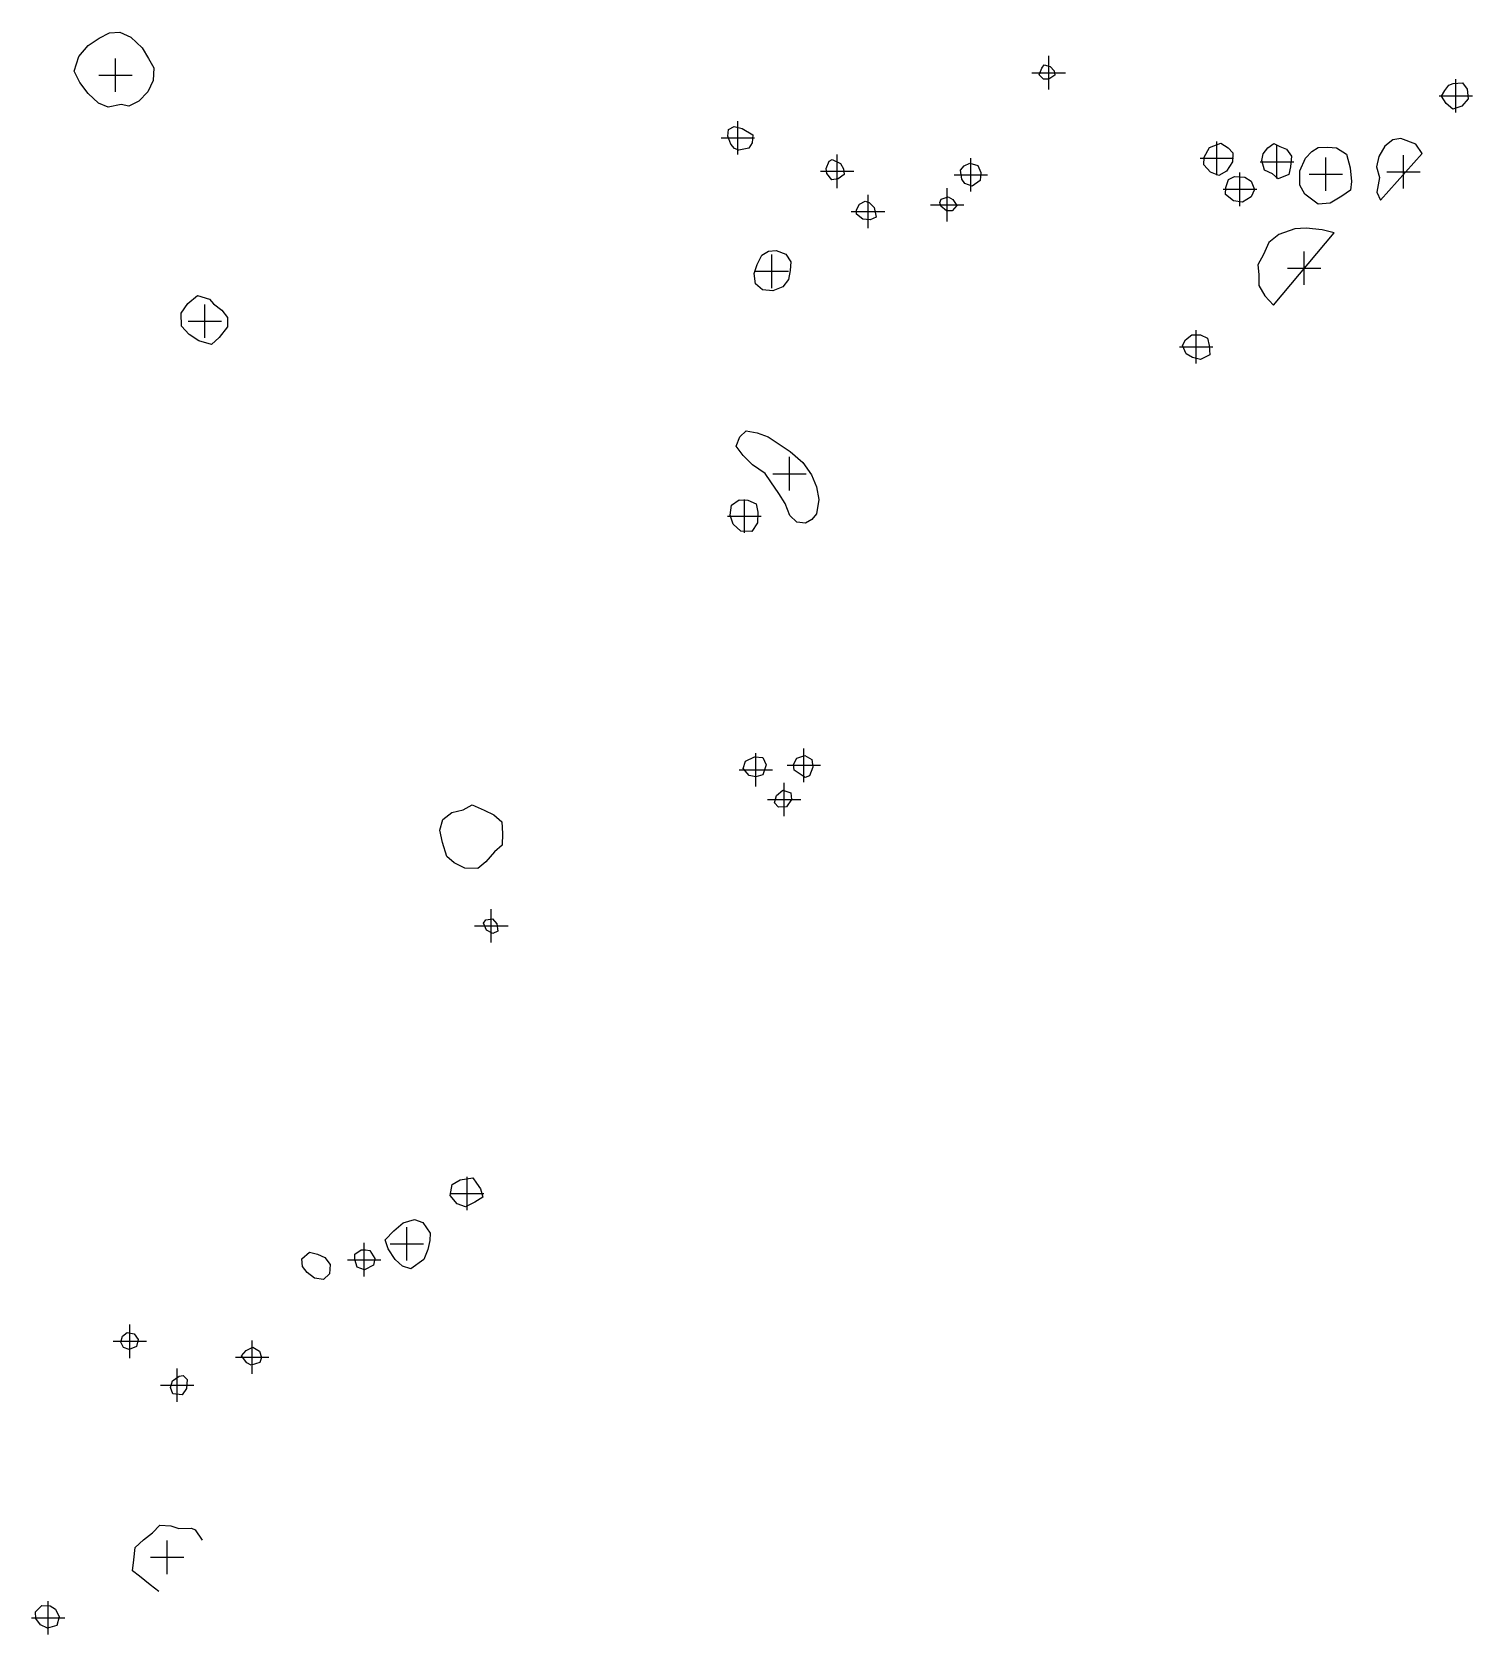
# Model space of a CAD drawing. Header units: metres. Extents: x 4462694 to 4462795, y 5794005 to 5794153.
# Drawn here: x 4462735.07 to 4462756.61, y 5794013.87 to 5794037.83 of the extents above; entities that cross this region are included whole.
import ezdxf

# ---------------------------------------------------------------- set-up
doc = ezdxf.new("R2010")
doc.units = ezdxf.units.M
doc.header["$PDMODE"] = 2
doc.header["$PDSIZE"] = 0.25
doc.layers.add('Befunde Pl.1', color=7, linetype='Continuous')

msp = doc.modelspace()

# ---------------------------------------------------------------- linework, layer by layer
at = {"layer": 'Befunde Pl.1'}
for points in [[(4462736.387474807, 5794037.830383111, 52.44089999999999), (4462736.550039498, 5794037.753170925, 52.4463), (4462736.71772873, 5794037.594313722, 52.4482), (4462736.812534954, 5794037.435648666, 52.44939999999999), (4462736.894373124, 5794037.296391588, 52.445), (4462736.8828407, 5794037.104675929, 52.46159999999999), (4462736.805727141, 5794036.934398896, 52.4238), (4462736.669720467, 5794036.794581031, 52.43739999999999), (4462736.517487658, 5794036.719975456, 52.4434), (4462736.402661493, 5794036.744401911, 52.4639), (4462736.209727363, 5794036.707034791, 52.4714), (4462736.063819688, 5794036.764123759, 52.47489999999999), (4462735.910523457, 5794036.912600141, 52.47869999999999), (4462735.789078188, 5794037.073795259, 52.4771), (4462735.700578861, 5794037.246645626, 52.4643), (4462735.774136628, 5794037.464714778, 52.4516), (4462735.912894574, 5794037.630299296, 52.45149999999999), (4462736.07538853, 5794037.740519459, 52.452), (4462736.229036919, 5794037.81971373, 52.4433)], [(4462750.209757415, 5794037.337820058, 52.4706), (4462750.298162979, 5794037.31587589, 52.4743), (4462750.360186822, 5794037.24865861, 52.4816), (4462750.37119351, 5794037.184908293, 52.4718), (4462750.281456116, 5794037.126665264, 52.4748), (4462750.19961032, 5794037.123553106, 52.4707), (4462750.136674607, 5794037.187856885, 52.479), (4462750.176328361, 5794037.289418836, 52.4777)], [(4462756.328132289, 5794037.058368773, 52.4923), (4462756.467188922, 5794037.069797782, 52.47679999999999), (4462756.538463442, 5794036.977897004, 52.4939), (4462756.553430102, 5794036.832619033, 52.51339999999999), (4462756.456528798, 5794036.719223322, 52.53239999999999), (4462756.321656703, 5794036.675017346, 52.5046), (4462756.222365964, 5794036.760639475, 52.50289999999999), (4462756.150659158, 5794036.872960417, 52.4992), (4462756.202261101, 5794036.955474775, 52.5011), (4462756.262992662, 5794037.034939531, 52.495)], [(4462745.575489287, 5794036.417130625, 52.4756), (4462745.691716443, 5794036.387179025, 52.4676), (4462745.853410744, 5794036.294684091, 52.4751), (4462745.840187892, 5794036.173104461, 52.4746), (4462745.793422889, 5794036.094705198, 52.4798), (4462745.643664835, 5794036.063230999, 52.4868), (4462745.576206343, 5794036.087598022, 52.4786), (4462745.522097005, 5794036.152489236, 52.47189999999999), (4462745.476339348, 5794036.272731146, 52.4685), (4462745.48948248, 5794036.374689264, 52.4619)], [(4462752.850838257, 5794036.166637669, 52.4839), (4462752.961156853, 5794036.097739068, 52.4961), (4462753.032472997, 5794036.022355198, 52.498), (4462753.027289239, 5794035.890227917, 52.50329999999999), (4462752.938214735, 5794035.750033863, 52.4896), (4462752.823902912, 5794035.68617858, 52.4833), (4462752.698283448, 5794035.732421422, 52.4819), (4462752.59643728, 5794035.842361441, 52.4779), (4462752.602379452, 5794035.958071511, 52.4842), (4462752.684686046, 5794036.105834276, 52.4863)], [(4462753.644230079, 5794036.165199497, 52.5008), (4462753.732015498, 5794036.118441717, 52.5166), (4462753.83251396, 5794036.077692982, 52.5293), (4462753.909117613, 5794035.973319421, 52.5259), (4462753.892723505, 5794035.81379637, 52.5201), (4462753.868810438, 5794035.697759243, 52.5021), (4462753.711582918, 5794035.637155555, 52.4998), (4462753.622503573, 5794035.708138442, 52.4917), (4462753.504754368, 5794035.76524908, 52.502), (4462753.462680594, 5794035.907986523, 52.50009999999999), (4462753.486821021, 5794036.006852795, 52.49649999999999), (4462753.556635187, 5794036.097286428, 52.497)], [(4462754.309422478, 5794036.104225134, 52.5431), (4462754.453978605, 5794036.110239759, 52.5698), (4462754.581544846, 5794036.098225415, 52.556), (4462754.730489084, 5794036.003529142, 52.5533), (4462754.787001657, 5794035.800593934, 52.5562), (4462754.805057734, 5794035.594716328, 52.5593), (4462754.792895918, 5794035.467731685, 52.5299), (4462754.661294351, 5794035.374010621, 52.5222), (4462754.487094463, 5794035.268456419, 52.52559999999999), (4462754.306138157, 5794035.253830931, 52.5121), (4462754.108911894, 5794035.40427006, 52.5023), (4462754.03397943, 5794035.538262991, 52.507), (4462754.032583276, 5794035.752078918, 52.5064), (4462754.118519518, 5794035.945741853, 52.526), (4462754.211149506, 5794036.045468408, 52.54039999999999)], [(4462755.864245044, 5794036.012982396, 52.5422), (4462755.766354196, 5794036.151264, 52.5365), (4462755.542635003, 5794036.23896698, 52.5371), (4462755.425727343, 5794036.218711141, 52.52469999999999), (4462755.307080765, 5794036.123942109, 52.53049999999999), (4462755.214570621, 5794035.966783196, 52.5417), (4462755.179574558, 5794035.814304098, 52.552), (4462755.22325041, 5794035.656704511, 52.5587), (4462755.182957348, 5794035.434793563, 52.5538), (4462755.241904722, 5794035.315832825, 52.5673)], [(4462747.040778747, 5794035.924673988, 52.46739999999999), (4462747.161183531, 5794035.864006961, 52.4957), (4462747.208431719, 5794035.783861414, 52.4951), (4462747.216016595, 5794035.699023159, 52.50029999999999), (4462747.128943078, 5794035.634749893, 52.4636), (4462747.034567354, 5794035.621651698, 52.4727), (4462746.957983369, 5794035.712928326, 52.4622), (4462746.949377555, 5794035.791214659, 52.4686), (4462746.994493469, 5794035.898494548, 52.4698)], [(4462749.100004367, 5794035.869926864, 52.497), (4462749.217027721, 5794035.833987269, 52.4946), (4462749.260405076, 5794035.729235491, 52.502), (4462749.253503259, 5794035.610393475, 52.505), (4462749.132308786, 5794035.523231558, 52.5063), (4462749.021353764, 5794035.564939629, 52.4945), (4462748.978017748, 5794035.628436005, 52.50609999999999), (4462748.95813381, 5794035.764626603, 52.50099999999999), (4462749.011905907, 5794035.829224756, 52.50469999999999)], [(4462753.054146349, 5794035.670797755, 52.4913), (4462753.211789278, 5794035.658156665, 52.4895), (4462753.305863476, 5794035.602058047, 52.4979), (4462753.353599571, 5794035.47767539, 52.48689999999999), (4462753.305735603, 5794035.365365772, 52.4884), (4462753.173726638, 5794035.284643325, 52.49369999999999), (4462753.041904433, 5794035.307339277, 52.4931), (4462752.919384946, 5794035.398316335, 52.4788), (4462752.928025252, 5794035.50501308, 52.4786), (4462752.965451397, 5794035.62715895, 52.4817)], [(4462748.771475993, 5794035.367258625, 52.514), (4462748.841784551, 5794035.324735139, 52.5185), (4462748.90247685, 5794035.235102974, 52.5184), (4462748.8358255, 5794035.156200455, 52.5191), (4462748.746736811, 5794035.157647954, 52.5157), (4462748.662863396, 5794035.223967336, 52.5304), (4462748.649470422, 5794035.283295477, 52.53099999999999), (4462748.670900294, 5794035.329788922, 52.51409999999999)], [(4462747.534029602, 5794035.301698382, 52.4976), (4462747.594465026, 5794035.281430935, 52.5158), (4462747.667063105, 5794035.207094275, 52.5248), (4462747.695462502, 5794035.062952769, 52.5105), (4462747.608622782, 5794035.022982492, 52.49859999999999), (4462747.49918044, 5794035.033093066, 52.4905), (4462747.400327208, 5794035.103970414, 52.4856), (4462747.400370808, 5794035.17052271, 52.4857), (4462747.445630977, 5794035.25648408, 52.4906)], [(4462746.200023605, 5794034.5652238, 52.5136), (4462746.345184548, 5794034.506604345, 52.5071), (4462746.42302682, 5794034.394498009, 52.5023), (4462746.412132038, 5794034.265771345, 52.5049), (4462746.385522078, 5794034.12944908, 52.51979999999999), (4462746.300402896, 5794034.017596612, 52.5391), (4462746.150228242, 5794033.958471798, 52.522), (4462745.998521383, 5794033.972927569, 52.4873), (4462745.890481843, 5794034.063759158, 52.5269), (4462745.87359804, 5794034.216597854, 52.5351), (4462745.916763004, 5794034.355983097, 52.5447), (4462745.985427023, 5794034.492858706, 52.5205), (4462746.086624249, 5794034.554729714, 52.51409999999999)], [(4462737.548636157, 5794033.891450346, 52.4829), (4462737.726200165, 5794033.832794034, 52.492), (4462737.785912532, 5794033.767776088, 52.4894), (4462737.908305287, 5794033.671196001, 52.4664), (4462737.996448352, 5794033.561185773, 52.4812), (4462737.993927087, 5794033.423440561, 52.4654), (4462737.869151982, 5794033.261298453, 52.4829), (4462737.755020675, 5794033.158080022, 52.47959999999999), (4462737.565426299, 5794033.209662415, 52.4842), (4462737.421567553, 5794033.306679843, 52.4842), (4462737.306494027, 5794033.433795629, 52.4842), (4462737.303964342, 5794033.624008907, 52.4884), (4462737.400932612, 5794033.768061517, 52.4828)], [(4462752.420258339, 5794033.303887812, 52.5023), (4462752.54854089, 5794033.302474737, 52.52349999999999), (4462752.652930783, 5794033.251261453, 52.5269), (4462752.676875272, 5794033.140963169, 52.53099999999999), (4462752.686183903, 5794033.004979644, 52.53519999999999), (4462752.548451472, 5794032.931368591, 52.5246), (4462752.429242609, 5794032.960873624, 52.52299999999999), (4462752.331094485, 5794033.016764551, 52.5223), (4462752.277580545, 5794033.142777083, 52.5219), (4462752.323048404, 5794033.224664529, 52.5223)], [(4462745.75343995, 5794031.867709231, 52.5021), (4462745.914809482, 5794031.835895963, 52.5035), (4462746.081536114, 5794031.776039129, 52.5034), (4462746.23275235, 5794031.67645123, 52.4987), (4462746.412309408, 5794031.558671085, 52.518), (4462746.601030821, 5794031.391322859, 52.51789999999999), (4462746.730586775, 5794031.205464674, 52.522), (4462746.804329184, 5794031.028562959, 52.51879999999999), (4462746.840498859, 5794030.838316975, 52.5112), (4462746.806598874, 5794030.626589766, 52.5086), (4462746.733881957, 5794030.541094151, 52.5065), (4462746.63875583, 5794030.484167004, 52.5172), (4462746.51020644, 5794030.500058644, 52.5128), (4462746.406532693, 5794030.598083968, 52.5222), (4462746.336539153, 5794030.778102729, 52.5111), (4462746.23920885, 5794030.930041045, 52.5077), (4462746.121921683, 5794031.102503826, 52.4987), (4462746.037780951, 5794031.226837159, 52.5133), (4462745.848883509, 5794031.359890064, 52.5156), (4462745.708408933, 5794031.49645237, 52.5068), (4462745.604129918, 5794031.637550233, 52.5121), (4462745.658402626, 5794031.777069742, 52.4977)], [(4462745.647528736, 5794030.832109166, 52.497), (4462745.775994401, 5794030.826719099, 52.5102), (4462745.900206583, 5794030.77341371, 52.5116), (4462745.927114351, 5794030.64736046, 52.50799999999999), (4462745.922668886, 5794030.490351359, 52.5173), (4462745.838536239, 5794030.359147747, 52.5074), (4462745.67036747, 5794030.364477428, 52.51229999999999), (4462745.557330452, 5794030.470135521, 52.509), (4462745.51497587, 5794030.602588454, 52.51809999999999), (4462745.532197671, 5794030.753965034, 52.5142)], [(4462745.879056316, 5794026.991293739, 52.5096), (4462746.003980803, 5794026.9787127, 52.5096), (4462746.050940816, 5794026.868782646, 52.5023), (4462746.003190232, 5794026.72266375, 52.513), (4462745.897229635, 5794026.69259762, 52.5065), (4462745.798845569, 5794026.710360943, 52.5022), (4462745.706716143, 5794026.815749598, 52.5046), (4462745.74405811, 5794026.926835499, 52.49859999999999)], [(4462746.627733729, 5794027.008744766, 52.5223), (4462746.732756066, 5794026.949748167, 52.526), (4462746.747909821, 5794026.835467048, 52.5351), (4462746.699687468, 5794026.707076026, 52.5192), (4462746.633052999, 5794026.680998119, 52.5145), (4462746.471011208, 5794026.790323955, 52.51879999999999), (4462746.462162065, 5794026.876079612, 52.5163), (4462746.509428775, 5794026.971215608, 52.5274)], [(4462741.656574671, 5794026.27096261, 52.55539999999999), (4462741.833474601, 5794026.193361933, 52.5662), (4462741.979399179, 5794026.124000648, 52.5698), (4462742.097138108, 5794026.019328473, 52.5706), (4462742.106844316, 5794025.844346333, 52.5728), (4462742.102817308, 5794025.671040149, 52.5583), (4462741.989124271, 5794025.567313859, 52.5762), (4462741.856823152, 5794025.421833058, 52.559), (4462741.73830531, 5794025.317605513, 52.545), (4462741.547313497, 5794025.323028432, 52.5769), (4462741.385076317, 5794025.403831263, 52.5642), (4462741.277002519, 5794025.497645941, 52.55749999999999), (4462741.210590088, 5794025.709109505, 52.5713), (4462741.172529852, 5794025.891757743, 52.5675), (4462741.2148748, 5794026.051464835, 52.5511), (4462741.352611213, 5794026.160049735, 52.5388), (4462741.519984998, 5794026.19650651, 52.5515)], [(4462746.298726847, 5794026.489655168, 52.4949), (4462746.421042004, 5794026.452375114, 52.507), (4462746.429336134, 5794026.351313512, 52.519), (4462746.354153212, 5794026.241774213, 52.5086), (4462746.23815542, 5794026.239493416, 52.5166), (4462746.178384526, 5794026.300266769, 52.51409999999999), (4462746.208284514, 5794026.41018779, 52.51039999999999)], [(4462741.959085904, 5794024.565705135, 52.55729999999999), (4462742.02204927, 5794024.493155192, 52.5591), (4462742.037742065, 5794024.384478486, 52.5571), (4462741.965469543, 5794024.347273477, 52.56289999999999), (4462741.870802998, 5794024.399198473, 52.5699), (4462741.826317143, 5794024.501812208, 52.5677), (4462741.858864129, 5794024.552878378, 52.56579999999999)], [(4462741.662696415, 5794020.692026053, 52.6745), (4462741.721851002, 5794020.612526778, 52.68159999999999), (4462741.779707374, 5794020.529603378, 52.68229999999999), (4462741.81337583, 5794020.405367574, 52.67369999999999), (4462741.694791307, 5794020.328255442, 52.67459999999999), (4462741.553335656, 5794020.258342718, 52.6726), (4462741.428270443, 5794020.305654582, 52.6555), (4462741.326031777, 5794020.431382442, 52.6609), (4462741.353418721, 5794020.596375186, 52.6687), (4462741.473059059, 5794020.66240692, 52.6728)], [(4462740.792079064, 5794020.072019507, 52.6271), (4462740.915684761, 5794020.025988195, 52.64199999999999), (4462741.027306986, 5794019.864881402, 52.6384), (4462741.02119107, 5794019.757586783, 52.6306), (4462740.991685273, 5794019.624140995, 52.64949999999999), (4462740.930174439, 5794019.473294991, 52.6366), (4462740.737931472, 5794019.331081447, 52.64029999999999), (4462740.611039754, 5794019.373390923, 52.6316), (4462740.504934401, 5794019.473275628, 52.63279999999999), (4462740.397642949, 5794019.630322322, 52.6288), (4462740.351293398, 5794019.767952149, 52.6262), (4462740.48458351, 5794019.900581806, 52.6246), (4462740.622288122, 5794020.018649797, 52.6293)], [(4462739.222722084, 5794019.579378463, 52.5771), (4462739.342595646, 5794019.554168563, 52.5897), (4462739.44932021, 5794019.50107132, 52.591), (4462739.529322028, 5794019.395908783, 52.58919999999999), (4462739.520956094, 5794019.258022703, 52.599), (4462739.430223273, 5794019.171156971, 52.5956), (4462739.29816496, 5794019.19193609, 52.5889), (4462739.188582796, 5794019.279900569, 52.5844), (4462739.118922179, 5794019.367877659, 52.5916), (4462739.106290051, 5794019.482385516, 52.59019999999999)], [(4462740.058908997, 5794019.617884128, 52.5985), (4462740.124388743, 5794019.604982469, 52.6085), (4462740.200019545, 5794019.486950812, 52.6135), (4462740.180618053, 5794019.38526275, 52.6147), (4462740.042987774, 5794019.31735166, 52.6055), (4462739.936091779, 5794019.356478196, 52.5944), (4462739.898322363, 5794019.474103243, 52.5865), (4462739.900611381, 5794019.550922383, 52.6051), (4462739.994079669, 5794019.617642464, 52.5946)], [(4462736.60066485, 5794018.361344264, 52.5543), (4462736.65984571, 5794018.274011133, 52.5698), (4462736.63421182, 5794018.172083886, 52.5782), (4462736.525057224, 5794018.125320501, 52.5614), (4462736.4396836, 5794018.154429676, 52.5682), (4462736.397623365, 5794018.235271725, 52.5675), (4462736.426980785, 5794018.326176026, 52.55959999999999), (4462736.494273494, 5794018.380172149, 52.5638)], [(4462738.472391682, 5794018.102140262, 52.5492), (4462738.504021936, 5794018.007099076, 52.5581), (4462738.479617128, 5794017.929211366, 52.5569), (4462738.35001333, 5794017.890674168, 52.5541), (4462738.282823202, 5794017.929036475, 52.5494), (4462738.207051078, 5794018.031351261, 52.5543), (4462738.27666232, 5794018.109972663, 52.5623), (4462738.37625456, 5794018.158644274, 52.5454)], [(4462737.331772554, 5794017.738123423, 52.5459), (4462737.391931177, 5794017.677448384, 52.53969999999999), (4462737.381854406, 5794017.543461413, 52.5456), (4462737.318502143, 5794017.449920723, 52.56669999999999), (4462737.178079228, 5794017.462595308, 52.56429999999999), (4462737.144331362, 5794017.559884986, 52.56389999999999), (4462737.172190859, 5794017.656289854, 52.56479999999999), (4462737.274062154, 5794017.726894452, 52.56389999999999)], [(4462735.340829816, 5794014.289895272, 52.6278), (4462735.421700161, 5794014.24396318, 52.6306), (4462735.479990822, 5794014.125558074, 52.6265), (4462735.443773186, 5794013.997425594, 52.6093), (4462735.305246079, 5794013.958276382, 52.6115), (4462735.200351095, 5794014.008226779, 52.62109999999999), (4462735.130518117, 5794014.104207012, 52.6271), (4462735.121893708, 5794014.202502585, 52.6177), (4462735.22009416, 5794014.297348573, 52.6198)]]:
    msp.add_polyline3d(points, close=True, dxfattribs=at)
for points in [[(4462753.638642093, 5794033.745292205, 52.5017), (4462754.546708041, 5794034.827893868, 52.5069), (4462754.36519224, 5794034.871620903, 52.5032), (4462754.126288636, 5794034.894709612, 52.5024), (4462753.958168264, 5794034.885608506, 52.4878), (4462753.719038422, 5794034.802586526, 52.4825), (4462753.571743038, 5794034.680436005, 52.499), (4462753.488300458, 5794034.50257059, 52.5102), (4462753.403154408, 5794034.348104283, 52.5007), (4462753.421976549, 5794034.203081777, 52.5039), (4462753.422484623, 5794034.03711542, 52.5022), (4462753.508299023, 5794033.88380453, 52.49109999999999), (4462753.638642093, 5794033.745292205, 52.5017), (4462753.638642093, 5794033.745292205, 52.5017)], [(4462736.969536705, 5794014.507383106, 52.6453), (4462736.837875154, 5794014.605120541, 52.619), (4462736.67979038, 5794014.735051039, 52.6168), (4462736.576896859, 5794014.817386837, 52.61639999999999), (4462736.595785249, 5794014.978058173, 52.62019999999999), (4462736.613446534, 5794015.164725362, 52.61079999999999), (4462736.739788245, 5794015.279189951, 52.6327), (4462736.874282263, 5794015.385508382, 52.6288), (4462736.982192995, 5794015.499426088, 52.6338), (4462737.149706744, 5794015.486915116, 52.6325), (4462737.265385489, 5794015.446920645, 52.64459999999999), (4462737.458278615, 5794015.453121623, 52.63729999999999), (4462737.509784128, 5794015.426979089, 52.643), (4462737.618899318, 5794015.275759398, 52.6629)], [(4462736.969536705, 5794014.507383106, 52.6453), (4462736.969536705, 5794014.507383106, 52.6453)]]:
    msp.add_polyline3d(points, dxfattribs=at)
for p in [(4462736.321360717, 5794037.186274193, 52.47099999999999), (4462750.277376779, 5794037.22208989, 52.4923), (4462756.365468989, 5794036.874505423, 52.4928), (4462745.627815937, 5794036.247384691, 52.4835), (4462752.791370252, 5794035.941824733, 52.476), (4462753.691575273, 5794035.889787746, 52.509), (4462747.114642668, 5794035.747699918, 52.4971), (4462749.112068443, 5794035.69337614, 52.5105), (4462754.420609749, 5794035.703975412, 52.5515), (4462755.584542237, 5794035.740888037, 52.569), (4462753.138250389, 5794035.477850586, 52.48789999999999), (4462747.574879206, 5794035.147921402, 52.5126), (4462748.760291488, 5794035.245370533, 52.5311), (4462746.134691453, 5794034.252059227, 52.5595), (4462754.098016098, 5794034.299501788, 52.5014), (4462737.65523273, 5794033.507677742, 52.5037), (4462752.483708252, 5794033.122416139, 52.53379999999999), (4462746.401520239, 5794031.224879753, 52.5306), (4462745.725447559, 5794030.588693561, 52.5093), (4462745.895868242, 5794026.794798143, 52.5052), (4462746.615754264, 5794026.863546205, 52.519), (4462746.322713439, 5794026.352338407, 52.50609999999999), (4462741.940563716, 5794024.462176739, 52.57049999999999), (4462741.581140273, 5794020.457898382, 52.67739999999999), (4462740.676525361, 5794019.70588621, 52.6358), (4462740.040126599, 5794019.469000443, 52.60349999999999), (4462736.535242298, 5794018.24870897, 52.57979999999999), (4462738.363630824, 5794018.010290573, 52.541), (4462737.243658003, 5794017.593736698, 52.5748), (4462737.091371294, 5794015.01840481, 52.6376), (4462735.314255662, 5794014.113966835, 52.62489999999999)]:
    msp.add_point(p, dxfattribs=at)

doc.saveas('drawing.dxf')
